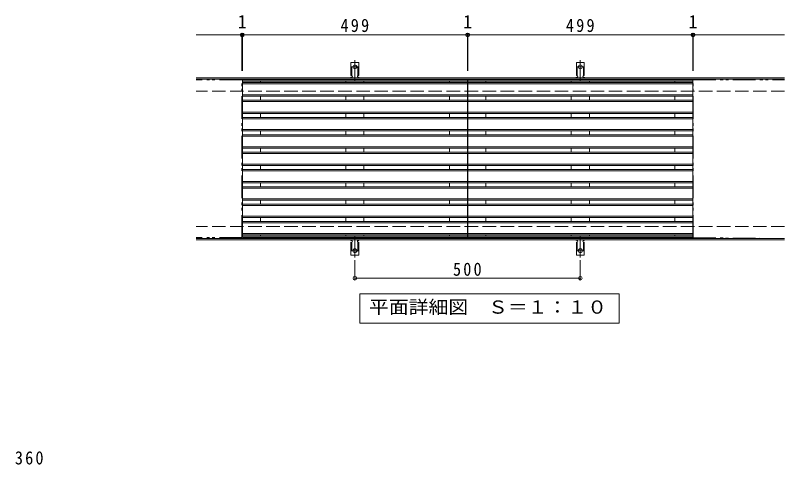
# Model space of a CAD drawing. Units: millimetres on the paper, enlarged 2 times, with parts at other scales. Extents: x -328 to 347, y -273 to 262.
# Drawn here: x -303.8 to 37.4, y 28.2 to 227.6 of the extents above; entities that cross this region are included whole.
import ezdxf
from ezdxf.enums import TextEntityAlignment as Align

# ---------------------------------------------------------------- set-up
doc = ezdxf.new("R2010")
doc.units = ezdxf.units.MM
doc.header["$LTSCALE"] = 2
doc.header["$PDMODE"] = 32
doc.header["$PDSIZE"] = 1.6
for name, pattern in [('CHAIN2', [12, 9, -1, 1, -1]), ('DASHED2', [3, 2, -1]), ('DASHED3', [4, 3, -1]), ('DOUBLE_CHAIN1', [8.8, 5, -1, 0.6, -0.6, 0.6, -1])]:
    doc.linetypes.add(name, pattern=pattern)
for name, color, linetype, lineweight in [('C-1', 2, 'Continuous', 9), ('C-3', 4, 'Continuous', 9), ('C-4', 7, 'Continuous', 9), ('C-5', 7, 'Continuous', 9), ('C-6', 6, 'Continuous', 5), ('C-A', 3, 'Continuous', 9), ('D-1', 2, 'Continuous', 9)]:
    doc.layers.add(name, color=color, linetype=linetype, lineweight=lineweight)
doc.styles.add('ＭＳ ゴシック', font='')
doc.styles.get('ＭＳ ゴシック').set_extended_font_data('MS Gothic')

msp = doc.modelspace()

# ---------------------------------------------------------------- linework, layer by layer
at = {"layer": 'C-1'}
for p, q in [((37.418, 199.934), (-223.582, 199.934)), ((37.418, 199.334), (-223.582, 199.334)), ((37.418, 128.534), (-223.582, 128.534)), ((37.418, 127.934), (-223.582, 127.934))]:
    msp.add_line(p, q, dxfattribs=at)
at = {"layer": 'C-1', "linetype": 'DASHED3'}
for p, q in [((37.418, 193.934), (-223.582, 193.934)), ((37.418, 133.934), (-223.582, 133.934))]:
    msp.add_line(p, q, dxfattribs=at)
at = {"layer": 'C-3', "linetype": 'DOUBLE_CHAIN1'}
for p, q in [((-203.314, 198.934), (-223.582, 198.934)), ((-203.314, 128.934), (-203.314, 198.934)), ((-3.114, 198.934), (37.418, 198.934)), ((-3.114, 128.934), (-3.114, 198.934)), ((-203.314, 128.934), (-223.582, 128.934)), ((-3.114, 128.934), (37.418, 128.534))]:
    msp.add_line(p, q, dxfattribs=at)
at = {"layer": 'C-3'}
for p, q in [((-203.114, 128.934), (-203.114, 198.945)), ((-103.314, 128.934), (-103.314, 198.947)), ((-103.114, 128.934), (-103.114, 198.945)), ((-3.314, 128.934), (-3.314, 198.947)), ((-103.314, 197.745), (-203.114, 197.745)), ((-103.314, 197.145), (-203.114, 197.145)), ((-3.314, 197.745), (-103.114, 197.745)), ((-3.314, 197.145), (-103.114, 197.145)), ((-103.314, 192.345), (-203.114, 192.345)), ((-103.314, 191.745), (-203.114, 191.745)), ((-3.314, 192.345), (-103.114, 192.345)), ((-3.314, 191.745), (-103.114, 191.745)), ((-103.314, 190.032), (-203.114, 190.032)), ((-103.314, 189.432), (-203.114, 189.432)), ((-3.314, 190.032), (-103.114, 190.032)), ((-3.314, 189.432), (-103.114, 189.432)), ((-103.314, 184.632), (-203.114, 184.632)), ((-3.314, 184.632), (-103.114, 184.632)), ((-103.314, 184.032), (-203.114, 184.032)), ((-103.314, 182.332), (-203.114, 182.332)), ((-103.314, 181.732), (-203.114, 181.732)), ((-3.314, 184.032), (-103.114, 184.032)), ((-3.314, 182.332), (-103.114, 182.332)), ((-3.314, 181.732), (-103.114, 181.732)), ((-103.314, 176.932), (-203.114, 176.932)), ((-103.314, 176.332), (-203.114, 176.332)), ((-103.314, 174.632), (-203.114, 174.632)), ((-3.314, 176.932), (-103.114, 176.932)), ((-3.314, 176.332), (-103.114, 176.332)), ((-3.314, 174.632), (-103.114, 174.632)), ((-103.314, 174.032), (-203.114, 174.032)), ((-3.314, 174.032), (-103.114, 174.032)), ((-103.314, 169.232), (-203.114, 169.232)), ((-103.314, 168.632), (-203.114, 168.632)), ((-3.314, 169.232), (-103.114, 169.232)), ((-3.314, 168.632), (-103.114, 168.632)), ((-103.314, 166.932), (-203.114, 166.932)), ((-103.314, 166.332), (-203.114, 166.332)), ((-3.314, 166.932), (-103.114, 166.932)), ((-3.314, 166.332), (-103.114, 166.332)), ((-103.314, 161.532), (-203.114, 161.532)), ((-103.314, 160.932), (-203.114, 160.932)), ((-3.314, 161.532), (-103.114, 161.532)), ((-3.314, 160.932), (-103.114, 160.932)), ((-103.314, 159.232), (-203.114, 159.232)), ((-103.314, 158.632), (-203.114, 158.632)), ((-3.314, 159.232), (-103.114, 159.232)), ((-3.314, 158.632), (-103.114, 158.632)), ((-103.314, 153.832), (-203.114, 153.832)), ((-3.314, 153.832), (-103.114, 153.832)), ((-103.314, 153.232), (-203.114, 153.232)), ((-103.314, 151.532), (-203.114, 151.532)), ((-103.314, 150.932), (-203.114, 150.932)), ((-3.314, 153.232), (-103.114, 153.232)), ((-3.314, 151.532), (-103.114, 151.532)), ((-3.314, 150.932), (-103.114, 150.932)), ((-103.314, 146.132), (-203.114, 146.132)), ((-103.314, 145.532), (-203.114, 145.532)), ((-103.314, 143.832), (-203.114, 143.832)), ((-3.314, 146.132), (-103.114, 146.132)), ((-3.314, 145.532), (-103.114, 145.532)), ((-3.314, 143.832), (-103.114, 143.832)), ((-103.314, 143.232), (-203.114, 143.232)), ((-3.314, 143.232), (-103.114, 143.232)), ((-103.314, 138.432), (-203.114, 138.432)), ((-103.314, 137.832), (-203.114, 137.832)), ((-3.314, 138.432), (-103.114, 138.432)), ((-3.314, 137.832), (-103.114, 137.832)), ((-103.314, 136.134), (-203.114, 136.134)), ((-103.314, 135.534), (-203.114, 135.534)), ((-3.314, 136.134), (-103.114, 136.134)), ((-3.314, 135.534), (-103.114, 135.534)), ((-103.314, 130.734), (-203.114, 130.734)), ((-103.314, 130.134), (-203.114, 130.134)), ((-3.314, 130.734), (-103.114, 130.734)), ((-3.314, 130.134), (-103.114, 130.134))]:
    msp.add_line(p, q, dxfattribs=at)
at = {"layer": 'C-4'}
for p, q in [((-223.582, 218.934), (37.418, 218.934)), ((-203.326, 202.924), (-203.326, 219.534)), ((-203.114, 202.924), (-203.114, 219.534)), ((-103.314, 202.924), (-103.314, 219.534)), ((-103.101, 202.924), (-103.101, 219.534)), ((-3.314, 202.934), (-3.314, 219.534)), ((-3.101, 202.924), (-3.101, 219.534)), ((-153.214, 118.99), (-153.214, 110.334)), ((-53.214, 118.99), (-53.214, 110.334)), ((-153.214, 110.934), (-53.214, 110.934))]:
    msp.add_line(p, q, dxfattribs=at)
for p in [(-203.326, 218.934), (-203.114, 218.934), (-103.314, 218.934), (-103.101, 218.934), (-3.314, 218.934), (-3.101, 218.934), (-153.214, 110.934), (-53.214, 110.934)]:
    msp.add_point(p, dxfattribs=at)
at = {"layer": 'C-5'}
msp.add_lwpolyline([(-150.982, 90.934), (-150.982, 103.934), (-35.982, 103.934), (-35.982, 90.934)], close=True, dxfattribs=at)
at = {"layer": 'C-6'}
for p, q in [((-103.314, 198.945), (-203.114, 198.945)), ((-103.314, 198.345), (-203.114, 198.345)), ((-195.114, 197.745), (-195.114, 198.345)), ((-157.214, 197.745), (-157.214, 198.345)), ((-149.214, 197.745), (-149.214, 198.345)), ((-111.314, 197.745), (-111.314, 198.345)), ((-3.314, 198.945), (-103.114, 198.945)), ((-3.314, 198.345), (-103.114, 198.345)), ((-95.114, 197.745), (-95.114, 198.345)), ((-57.214, 197.745), (-57.214, 198.345)), ((-49.214, 197.745), (-49.214, 198.345)), ((-11.314, 197.745), (-11.314, 198.345)), ((-195.114, 190.034), (-195.114, 191.732)), ((-157.214, 190.034), (-157.214, 191.732)), ((-149.214, 190.034), (-149.214, 191.732)), ((-111.314, 190.034), (-111.314, 191.732)), ((-95.114, 190.034), (-95.114, 191.732)), ((-57.214, 190.034), (-57.214, 191.732)), ((-49.214, 190.034), (-49.214, 191.732)), ((-11.314, 190.034), (-11.314, 191.732)), ((-195.114, 182.334), (-195.114, 184.032)), ((-157.214, 182.334), (-157.214, 184.032)), ((-149.214, 182.334), (-149.214, 184.032)), ((-111.314, 182.334), (-111.314, 184.032)), ((-95.114, 182.334), (-95.114, 184.032)), ((-57.214, 182.334), (-57.214, 184.032)), ((-49.214, 182.334), (-49.214, 184.032)), ((-11.314, 182.334), (-11.314, 184.032)), ((-195.114, 174.634), (-195.114, 176.332)), ((-157.214, 174.634), (-157.214, 176.332)), ((-149.214, 174.634), (-149.214, 176.332)), ((-111.314, 174.634), (-111.314, 176.332)), ((-95.114, 174.634), (-95.114, 176.332)), ((-57.214, 174.634), (-57.214, 176.332)), ((-49.214, 174.634), (-49.214, 176.332)), ((-11.314, 174.634), (-11.314, 176.332)), ((-195.114, 166.934), (-195.114, 168.632)), ((-157.214, 166.934), (-157.214, 168.632)), ((-149.214, 166.934), (-149.214, 168.632)), ((-111.314, 166.934), (-111.314, 168.632)), ((-95.114, 166.934), (-95.114, 168.632)), ((-57.214, 166.934), (-57.214, 168.632)), ((-49.214, 166.934), (-49.214, 168.632)), ((-11.314, 166.934), (-11.314, 168.632)), ((-195.114, 159.234), (-195.114, 160.932)), ((-157.214, 159.234), (-157.214, 160.932)), ((-149.214, 159.234), (-149.214, 160.932)), ((-111.314, 159.234), (-111.314, 160.932)), ((-95.114, 159.234), (-95.114, 160.932)), ((-57.214, 159.234), (-57.214, 160.932)), ((-49.214, 159.234), (-49.214, 160.932)), ((-11.314, 159.234), (-11.314, 160.932)), ((-195.114, 151.534), (-195.114, 153.232)), ((-157.214, 151.534), (-157.214, 153.232)), ((-149.214, 151.534), (-149.214, 153.232)), ((-111.314, 151.534), (-111.314, 153.232)), ((-95.114, 151.534), (-95.114, 153.232)), ((-57.214, 151.534), (-57.214, 153.232)), ((-49.214, 151.534), (-49.214, 153.232)), ((-11.314, 151.534), (-11.314, 153.232)), ((-195.114, 143.834), (-195.114, 145.532)), ((-157.214, 143.834), (-157.214, 145.532)), ((-149.214, 143.834), (-149.214, 145.532)), ((-111.314, 143.834), (-111.314, 145.532)), ((-95.114, 143.834), (-95.114, 145.532)), ((-57.214, 143.834), (-57.214, 145.532)), ((-49.214, 143.834), (-49.214, 145.532)), ((-11.314, 143.834), (-11.314, 145.532)), ((-195.114, 136.134), (-195.114, 137.832)), ((-157.214, 136.134), (-157.214, 137.832)), ((-149.214, 136.134), (-149.214, 137.832)), ((-111.314, 136.134), (-111.314, 137.832)), ((-95.114, 136.134), (-95.114, 137.832)), ((-57.214, 136.134), (-57.214, 137.832)), ((-49.214, 136.134), (-49.214, 137.832)), ((-11.314, 136.134), (-11.314, 137.832)), ((-195.114, 130.134), (-195.114, 129.534)), ((-157.214, 130.134), (-157.214, 129.534)), ((-149.214, 130.134), (-149.214, 129.534)), ((-111.314, 130.134), (-111.314, 129.534)), ((-95.114, 130.134), (-95.114, 129.534)), ((-57.214, 130.134), (-57.214, 129.534)), ((-49.214, 130.134), (-49.214, 129.534)), ((-11.314, 130.134), (-11.314, 129.534)), ((-103.314, 129.534), (-203.114, 129.534)), ((-103.314, 128.934), (-203.114, 128.934)), ((-3.314, 129.534), (-103.114, 129.534)), ((-3.314, 128.934), (-103.114, 128.934))]:
    msp.add_line(p, q, dxfattribs=at)
at = {"layer": 'C-A'}
for p, q in [((-154.964, 200.934), (-154.964, 206.734)), ((-151.464, 206.734), (-154.964, 206.734)), ((-151.464, 200.934), (-151.464, 206.734)), ((-54.964, 200.934), (-54.964, 206.734)), ((-51.464, 206.734), (-54.964, 206.734)), ((-51.464, 200.934), (-51.464, 206.734)), ((-154.964, 200.934), (-154.714, 200.934)), ((-154.814, 200.134), (-154.714, 200.134)), ((-151.715, 200.134), (-151.612, 200.134)), ((-151.464, 200.934), (-151.714, 200.934)), ((-54.964, 200.934), (-54.714, 200.934)), ((-54.814, 200.134), (-54.714, 200.134)), ((-51.715, 200.134), (-51.612, 200.134)), ((-51.464, 200.934), (-51.714, 200.934)), ((-154.964, 126.934), (-154.714, 126.934)), ((-154.964, 126.934), (-154.964, 121.134)), ((-154.814, 127.734), (-154.714, 127.734)), ((-151.715, 127.734), (-151.612, 127.734)), ((-151.464, 126.934), (-151.714, 126.934)), ((-151.464, 126.934), (-151.464, 121.134)), ((-54.964, 126.934), (-54.714, 126.934)), ((-54.964, 126.934), (-54.964, 121.134)), ((-54.814, 127.734), (-54.714, 127.734)), ((-51.715, 127.734), (-51.612, 127.734)), ((-51.464, 126.934), (-51.714, 126.934)), ((-51.464, 126.934), (-51.464, 121.134)), ((-151.464, 121.134), (-154.964, 121.134)), ((-51.464, 121.134), (-54.964, 121.134))]:
    msp.add_line(p, q, dxfattribs=at)
at = {"layer": 'C-A', "linetype": 'DASHED2'}
for p, q in [((-154.564, 200.905), (-154.564, 206.734)), ((-151.864, 200.905), (-151.864, 206.734)), ((-54.564, 200.905), (-54.564, 206.734)), ((-51.864, 200.905), (-51.864, 206.734)), ((-154.564, 126.963), (-154.564, 121.134)), ((-151.864, 126.963), (-151.864, 121.134)), ((-54.564, 126.963), (-54.564, 121.134)), ((-51.864, 126.963), (-51.864, 121.134))]:
    msp.add_line(p, q, dxfattribs=at)
at = {"layer": 'C-A', "color": 7, "linetype": 'CHAIN2'}
for p, q in [((-153.214, 198.241), (-153.214, 207.721)), ((-53.214, 198.241), (-53.214, 207.721)), ((-154.369, 204.734), (-152.059, 204.734)), ((-54.369, 204.734), (-52.059, 204.734)), ((-153.214, 129.628), (-153.214, 120.148)), ((-53.214, 129.628), (-53.214, 120.148)), ((-154.369, 123.134), (-152.059, 123.134)), ((-54.369, 123.134), (-52.059, 123.134))]:
    msp.add_line(p, q, dxfattribs=at)
at = {"layer": 'C-A'}
for centre in [(-153.214, 204.734), (-53.214, 204.734), (-153.214, 123.134), (-53.214, 123.134)]:
    msp.add_circle(centre, 0.85, dxfattribs=at)
for centre, start, end in [((-154.814, 199.734), 90.27596, 150.00047), ((-154.714, 200.534), 270, 90), ((-151.714, 200.534), 90, 269.8667), ((-151.614, 199.734), 29.99927, 89.75836), ((-54.814, 199.734), 90.27596, 150.00047), ((-54.714, 200.534), 270, 90), ((-51.714, 200.534), 90, 269.8667), ((-51.614, 199.734), 29.99927, 89.75836), ((-154.814, 128.134), 209.99951, 269.72403), ((-154.714, 127.334), 270, 90), ((-151.714, 127.334), 90.13329, 270), ((-151.614, 128.134), 270.24162, 330.00072), ((-54.814, 128.134), 209.99951, 269.72403), ((-54.714, 127.334), 270, 90), ((-51.714, 127.334), 90.13329, 270), ((-51.614, 128.134), 270.24162, 330.00072)]:
    msp.add_arc(centre, 0.4, start, end, dxfattribs=at)

# ---------------------------------------------------------------- texts
at = {"layer": 'C-4', "color": 2, "style": 'ＭＳ ゴシック'}
for rotation, p in [(0.001, (-205.22, 220.134)), (0.001, (-105.208, 220.134)), (359.999, (-5.208, 220.134))]:
    msp.add_text('1', height=5.865, rotation=rotation, dxfattribs=at).set_placement(p, align=Align.BOTTOM_LEFT)
at = {"layer": 'C-4', "color": 2, "char_height": 5.865, "attachment_point": 7, "rotation": 0.001, "style": 'ＭＳ ゴシック'}
for insert in [(-159.608, 220.134), (-59.601, 220.134)]:
    msp.add_mtext('\\T1.27;\\W0.9;499', dxfattribs=dict(at, insert=insert))
at = {"layer": 'C-4', "color": 2, "insert": (-109.714, 111.934), "char_height": 5.865, "attachment_point": 7, "style": 'ＭＳ ゴシック'}
msp.add_mtext('\\T1.27;\\W0.9;500', dxfattribs=at)
at = {"layer": 'C-5', "color": 2, "style": 'ＭＳ ゴシック', "width": 1.1}
msp.add_text('平面詳細図\u3000Ｓ＝１：１０', height=5.865, dxfattribs=at).set_placement((-146.982, 93.434), align=Align.BOTTOM_LEFT)
at = {"layer": 'D-1', "insert": (-304.074, 28.199), "char_height": 5.865, "attachment_point": 7, "style": 'ＭＳ ゴシック'}
msp.add_mtext('\\T1.27;\\W0.9;360', dxfattribs=at)

doc.saveas('drawing.dxf')
